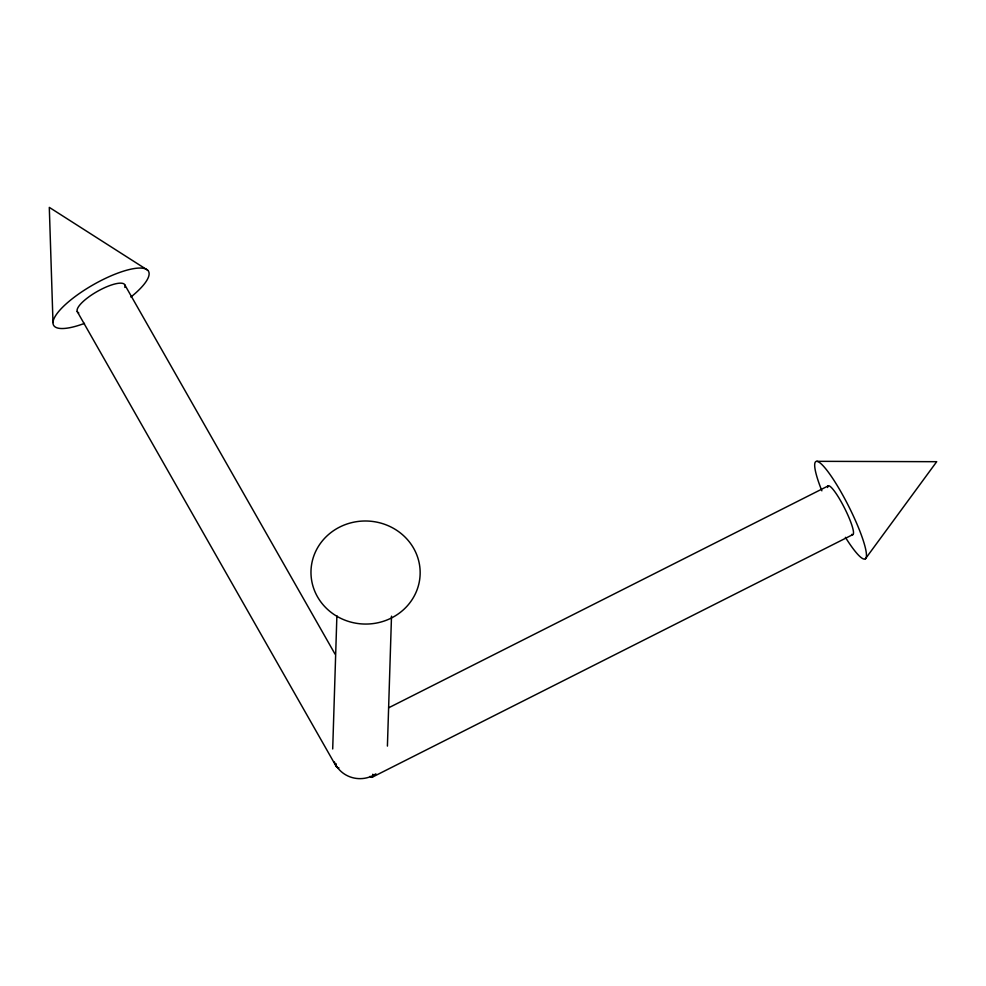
<?xml version="1.0" encoding="UTF-8"?>
<svg xmlns="http://www.w3.org/2000/svg" width="986" height="986" viewBox="0 0 986 986"><rect width="100%" height="100%" fill="white"/><g stroke="black" fill="none" stroke-linecap="round" stroke-linejoin="round"><path stroke-width="1.48" d="M332.701 748.966L336.879 615.991M387.412 746.094L391.504 616.176M865.425 558.803L936.7 461.695L816.864 461.325M388.669 707.788L828.141 485.938M372.326 777.165L852.989 534.511M147.641 270.176L49.3 207.368L52.997 322.558M124.926 285.077L335.043 654.1M77.204 311.49L336.029 766.085M375.863 773.837A27.3 25.759 1.8 0 1 334.377 761.944M372.757 774.244A27.3 4.511 63.2 0 1 369.984 776.401M338.938 767.897A27.3 7.814 -29.7 0 1 336.103 763.731M851.633 534.412A27.3 4.511 63.2 0 0 840.848 501.208L839.16 498.312A27.3 4.511 63.2 0 0 834.341 491.053L832.911 489.229A27.3 4.511 63.2 0 0 827.624 487.491M821.868 490.831A54.6 9.022 63.2 0 1 826.564 469.854A54.6 9.022 63.2 0 1 864.611 545.024A54.6 9.022 63.2 0 1 845.396 537.321M124.852 287.431A27.3 7.814 -29.7 0 0 101.348 289.268L98.206 290.932A27.3 7.814 -29.7 0 0 89.295 296.539L86.657 298.524A27.3 7.814 -29.7 0 0 78.757 312.944M84.488 323.383A54.6 15.628 -29.7 0 1 59.727 310.282A54.6 15.628 -29.7 0 1 132.716 268.808A54.6 15.628 -29.7 0 1 130.879 297.032M336.879 616.275A54.6 51.531 1.8 0 0 420.135 574.234A54.6 51.531 1.8 0 0 339.677 527.066A54.6 51.531 1.8 0 0 336.879 616.275"/></g></svg>
